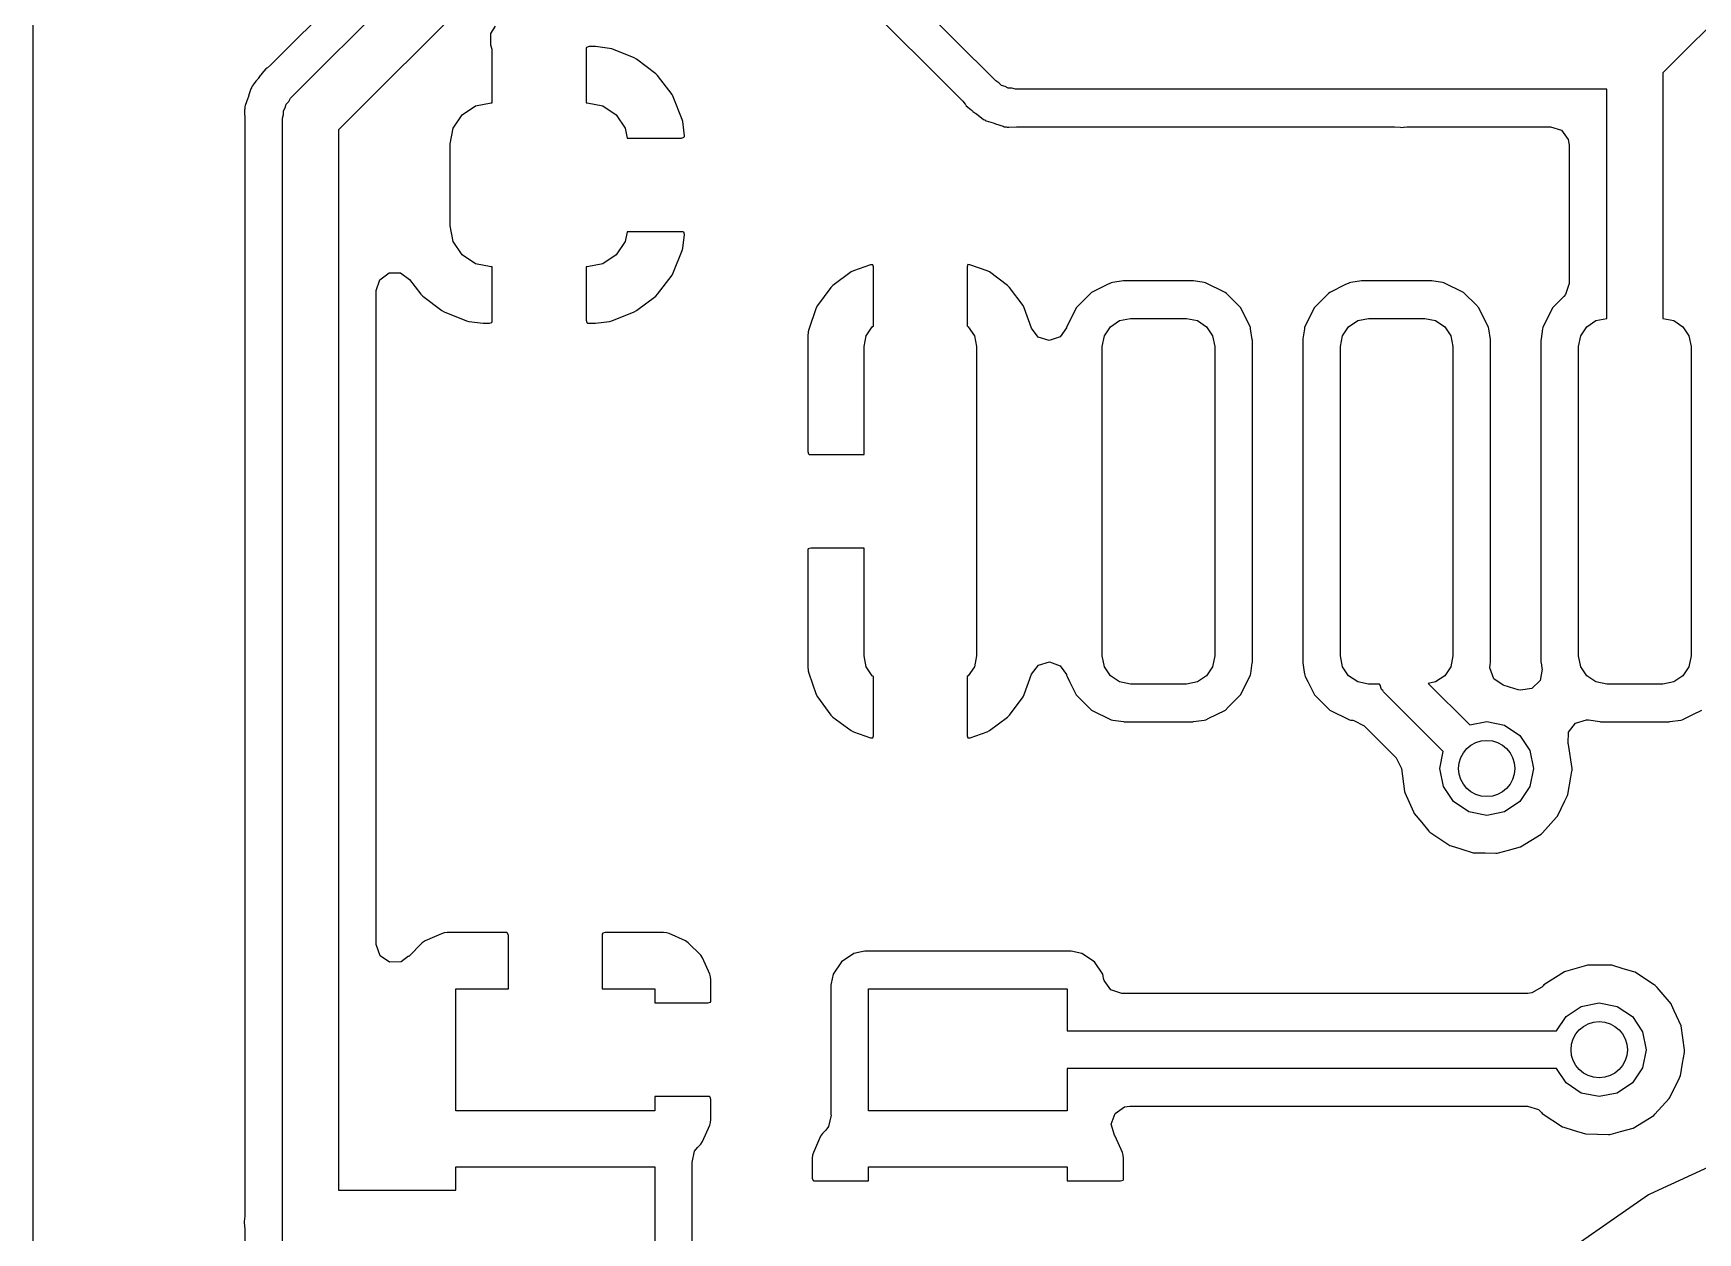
# Model space of a CAD drawing. Extents: x 0.04 to 2.01, y 0.04 to 5.04.
# Drawn here: x 0.0374 to 0.3868, y 1.808 to 2.0599 of the extents above; entities that cross this region are included whole.
import ezdxf

# ---------------------------------------------------------------- set-up
doc = ezdxf.new("R2010")
doc.units = 0
doc.header["$MEASUREMENT"] = 0
doc.layers.add('BLACK', color=7, linetype='CONTINUOUS')

msp = doc.modelspace()

# ---------------------------------------------------------------- linework, layer by layer
at = {"layer": 'BLACK', "linetype": 'CONTINUOUS'}
for p, q in [((0.037421, 0.04722), (0.037421, 3.85916)), ((0.239446, 2.04988), (0.205172, 2.08415)), ((0.412072, 2.08415), (0.379528, 2.05161)), ((0.115886, 2.08184), (0.087197, 2.05315)), ((0.091444, 2.04623), (0.125209, 2.08)), ((0.134749, 2.07283), (0.101526, 2.03961)), ((0.203044, 2.07512), (0.23253, 2.04563)), ((0.13348, 2.0598), (0.13443, 2.06135)), ((0.13348, 2.05739), (0.13348, 2.0598)), ((0.13378, 2.05647), (0.13348, 2.05739)), ((0.13378, 2.04528), (0.13378, 2.05647)), ((0.153582, 2.05692), (0.153465, 2.05676)), ((0.153465, 2.05676), (0.153465, 2.04528)), ((0.154082, 2.05709), (0.153582, 2.05692)), ((0.15518, 2.05709), (0.154082, 2.05709)), ((0.155414, 2.05707), (0.15518, 2.05709)), ((0.15838, 2.05671), (0.155414, 2.05707)), ((0.158861, 2.05659), (0.15838, 2.05671)), ((0.163584, 2.05472), (0.158861, 2.05659)), ((0.164042, 2.05446), (0.163584, 2.05472)), ((0.085052, 2.051), (0.084634, 2.05042)), ((0.085165, 2.05112), (0.085052, 2.051)), ((0.08527, 2.05124), (0.085165, 2.05112)), ((0.085424, 2.05141), (0.08527, 2.05124)), ((0.08527, 2.05124), (0.08527, 2.05124)), ((0.086205, 2.0524), (0.085424, 2.05141)), ((0.086475, 2.05258), (0.086205, 2.0524)), ((0.086555, 2.05263), (0.086475, 2.05258)), ((0.086475, 2.05258), (0.086475, 2.05258)), ((0.087197, 2.05315), (0.086555, 2.05263)), ((0.168076, 2.0514), (0.164042, 2.05446)), ((0.168449, 2.05103), (0.168076, 2.0514)), ((0.17151, 2.047), (0.168449, 2.05103)), ((0.379528, 2.05161), (0.379528, 2)), ((0.083057, 2.04821), (0.082751, 2.04719)), ((0.083234, 2.04846), (0.083057, 2.04821)), ((0.08326, 2.04851), (0.083234, 2.04846)), ((0.083361, 2.0488), (0.08326, 2.04851)), ((0.083567, 2.04906), (0.083361, 2.0488)), ((0.084159, 2.04981), (0.083567, 2.04906)), ((0.084524, 2.05027), (0.084159, 2.04981)), ((0.084634, 2.05042), (0.084524, 2.05027)), ((0.24012, 2.04949), (0.239446, 2.04988)), ((0.240669, 2.04894), (0.24012, 2.04949)), ((0.24142, 2.04874), (0.240669, 2.04894)), ((0.242094, 2.04835), (0.24142, 2.04874)), ((0.242871, 2.04835), (0.242094, 2.04835)), ((0.243622, 2.04815), (0.242871, 2.04835)), ((0.367717, 2.04815), (0.243622, 2.04815)), ((0.367717, 2), (0.367717, 2.04815)), ((0.081813, 2.04405), (0.08174, 2.04381)), ((0.081818, 2.04411), (0.081813, 2.04405)), ((0.081821, 2.04418), (0.081818, 2.04411)), ((0.081838, 2.04446), (0.081821, 2.04426)), ((0.081821, 2.04426), (0.081821, 2.04418)), ((0.081925, 2.04471), (0.081838, 2.04446)), ((0.082461, 2.04624), (0.081925, 2.04471)), ((0.082518, 2.04641), (0.082461, 2.04624)), ((0.082751, 2.04719), (0.082518, 2.04641)), ((0.089916, 2.04359), (0.090304, 2.04426)), ((0.090304, 2.04426), (0.090506, 2.04501)), ((0.090506, 2.04501), (0.091055, 2.04556)), ((0.091055, 2.04556), (0.091444, 2.04623)), ((0.127444, 2.04275), (0.130238, 2.04462)), ((0.130238, 2.04462), (0.133533, 2.04528)), ((0.133533, 2.04528), (0.13378, 2.04528)), ((0.153465, 2.04528), (0.153711, 2.04528)), ((0.153711, 2.04528), (0.157006, 2.04462)), ((0.157006, 2.04462), (0.1598, 2.04275)), ((0.171769, 2.04654), (0.17151, 2.047)), ((0.173639, 2.04181), (0.171769, 2.04654)), ((0.23253, 2.04563), (0.233048, 2.04499)), ((0.233048, 2.04499), (0.2331, 2.04491)), ((0.2331, 2.04491), (0.2331, 2.04491)), ((0.2331, 2.04491), (0.233275, 2.04464)), ((0.233275, 2.04464), (0.234265, 2.04386)), ((0.08174, 2.04381), (0.081753, 2.04349)), ((0.081753, 2.04349), (0.081818, 2.04184)), ((0.081818, 2.04184), (0.081821, 2.04169)), ((0.081821, 2.04169), (0.081821, 1.81183)), ((0.089715, 2.04206), (0.089916, 2.04281)), ((0.089715, 1.58206), (0.089715, 2.04206)), ((0.089916, 2.04281), (0.089916, 2.04359)), ((0.125577, 2.03996), (0.127444, 2.04275)), ((0.1598, 2.04275), (0.161667, 2.03996)), ((0.173761, 2.04133), (0.173639, 2.04181)), ((0.17412, 2.03837), (0.173761, 2.04133)), ((0.234265, 2.04386), (0.234438, 2.0437)), ((0.234438, 2.0437), (0.234439, 2.0437)), ((0.234439, 2.0437), (0.234562, 2.0436)), ((0.234562, 2.0436), (0.234675, 2.04349)), ((0.234675, 2.04349), (0.23526, 2.04307)), ((0.23526, 2.04307), (0.235406, 2.04296)), ((0.235406, 2.04296), (0.236882, 2.0418)), ((0.236882, 2.0418), (0.23717, 2.04169)), ((0.23717, 2.04169), (0.237219, 2.04167)), ((0.237219, 2.04167), (0.237467, 2.04149)), ((0.237467, 2.04149), (0.238916, 2.04106)), ((0.238916, 2.04106), (0.239268, 2.04095)), ((0.239268, 2.04095), (0.239442, 2.0409)), ((0.239442, 2.0409), (0.240986, 2.04035)), ((0.101526, 2.03961), (0.101526, 1.81696)), ((0.124921, 2.03666), (0.125577, 2.03996)), ((0.161667, 2.03996), (0.162078, 2.03789)), ((0.162078, 2.03789), (0.173516, 2.03789)), ((0.173516, 2.03789), (0.174016, 2.03806)), ((0.174016, 2.03806), (0.174129, 2.03821)), ((0.174129, 2.03821), (0.17412, 2.03837)), ((0.240986, 2.04035), (0.240986, 2.04035)), ((0.240986, 2.04035), (0.241217, 2.04027)), ((0.241217, 2.04027), (0.241419, 2.04026)), ((0.241419, 2.04026), (0.241503, 2.04026)), ((0.241503, 2.04026), (0.241572, 2.04025)), ((0.241572, 2.04025), (0.241624, 2.04025)), ((0.241624, 2.04025), (0.241869, 2.04018)), ((0.241869, 2.04018), (0.24219, 2.04019)), ((0.24219, 2.04019), (0.242191, 2.04019)), ((0.242191, 2.04019), (0.24384, 2.04025)), ((0.24384, 2.04025), (0.243993, 2.04026)), ((0.243993, 2.04026), (0.322846, 2.04026)), ((0.322846, 2.04026), (0.323182, 2.04024)), ((0.323182, 2.04024), (0.324399, 2.04014)), ((0.324399, 2.04014), (0.324399, 2.04014)), ((0.324399, 2.04014), (0.32472, 2.04011)), ((0.32472, 2.04011), (0.325032, 2.04019)), ((0.325032, 2.04019), (0.325354, 2.04021)), ((0.325354, 2.0402), (0.325791, 2.04026)), ((0.325354, 2.04021), (0.325354, 2.0402)), ((0.325791, 2.04026), (0.355925, 2.04026)), ((0.355925, 2.04026), (0.358216, 2.03951)), ((0.358216, 2.03951), (0.359632, 2.03756)), ((0.359632, 2.03756), (0.359823, 2.03636)), ((0.124921, 2.01944), (0.124921, 2.03666)), ((0.359823, 2.03636), (0.359823, 2.00733)), ((0.125577, 2.01614), (0.124921, 2.01944)), ((0.127444, 2.01335), (0.125577, 2.01614)), ((0.161667, 2.01614), (0.1598, 2.01335)), ((0.162078, 2.01821), (0.161667, 2.01614)), ((0.173809, 2.01821), (0.162078, 2.01821)), ((0.173761, 2.01477), (0.174111, 2.01766)), ((0.173972, 2.01809), (0.173809, 2.01821)), ((0.174111, 2.01766), (0.173972, 2.01809)), ((0.130238, 2.01148), (0.127444, 2.01335)), ((0.1598, 2.01335), (0.157006, 2.01148)), ((0.171769, 2.00957), (0.173639, 2.01429)), ((0.173639, 2.01429), (0.173761, 2.01477)), ((0.110164, 2.00814), (0.112112, 2.00955)), ((0.112112, 2.00955), (0.114521, 2.00955)), ((0.114521, 2.00955), (0.116422, 2.0082)), ((0.133533, 2.01083), (0.130238, 2.01148)), ((0.13378, 2.01083), (0.133533, 2.01083)), ((0.13378, 1.99934), (0.13378, 2.01083)), ((0.153711, 2.01083), (0.153465, 2.01083)), ((0.153465, 2.01083), (0.153465, 1.99963)), ((0.157006, 2.01148), (0.153711, 2.01083)), ((0.168449, 2.00507), (0.17151, 2.00911)), ((0.17151, 2.00911), (0.171769, 2.00957)), ((0.209098, 2.00976), (0.205282, 2.00694)), ((0.209608, 2.01003), (0.209098, 2.00976)), ((0.213175, 2.01128), (0.209608, 2.01003)), ((0.213646, 2.01128), (0.213175, 2.01128)), ((0.21378, 2.01087), (0.213646, 2.01128)), ((0.21378, 1.99843), (0.21378, 2.01087)), ((0.233615, 2.0113), (0.233465, 2.01085)), ((0.233465, 2.01085), (0.233465, 1.99843)), ((0.234047, 2.01129), (0.233615, 2.0113)), ((0.237636, 2.01003), (0.234047, 2.01129)), ((0.238146, 2.00976), (0.237636, 2.01003)), ((0.241962, 2.00694), (0.238146, 2.00976)), ((0.109419, 2.00584), (0.110164, 2.00814)), ((0.109419, 1.86857), (0.109419, 2.00584)), ((0.116422, 2.0082), (0.118796, 2.00507)), ((0.204874, 2.00653), (0.202055, 2.00271)), ((0.205282, 2.00694), (0.204874, 2.00653)), ((0.24237, 2.00653), (0.241962, 2.00694)), ((0.245189, 2.00271), (0.24237, 2.00653)), ((0.262913, 2.00711), (0.259573, 2.00547)), ((0.263424, 2.00736), (0.262913, 2.00711)), ((0.263696, 2.00749), (0.263424, 2.00736)), ((0.263424, 2.00736), (0.263424, 2.00736)), ((0.263996, 2.00754), (0.263696, 2.00749)), ((0.266267, 2.00787), (0.263996, 2.00754)), ((0.263996, 2.00754), (0.263996, 2.00754)), ((0.266268, 2.00787), (0.266267, 2.00787)), ((0.266409, 2.00789), (0.266268, 2.00787)), ((0.280835, 2.00789), (0.266409, 2.00789)), ((0.280975, 2.00787), (0.280835, 2.00789)), ((0.283225, 2.00755), (0.280975, 2.00787)), ((0.280975, 2.00787), (0.280975, 2.00787)), ((0.283524, 2.0075), (0.283225, 2.00755)), ((0.283225, 2.00755), (0.283225, 2.00755)), ((0.287652, 2.00548), (0.283524, 2.0075)), ((0.312913, 2.00711), (0.309573, 2.00547)), ((0.313424, 2.00736), (0.312913, 2.00711)), ((0.313696, 2.00749), (0.313424, 2.00736)), ((0.313424, 2.00736), (0.313424, 2.00736)), ((0.313996, 2.00754), (0.313696, 2.00749)), ((0.316267, 2.00787), (0.313996, 2.00754)), ((0.313996, 2.00754), (0.313996, 2.00754)), ((0.316268, 2.00787), (0.316267, 2.00787)), ((0.316409, 2.00789), (0.316268, 2.00787)), ((0.330835, 2.00789), (0.316409, 2.00789)), ((0.330975, 2.00787), (0.330835, 2.00789)), ((0.333225, 2.00755), (0.330975, 2.00787)), ((0.330975, 2.00787), (0.330975, 2.00787)), ((0.333524, 2.0075), (0.333225, 2.00755)), ((0.333225, 2.00755), (0.333225, 2.00755)), ((0.337652, 2.00548), (0.333524, 2.0075)), ((0.359823, 2.00733), (0.359078, 2.00504)), ((0.118796, 2.00507), (0.119168, 2.0047)), ((0.119168, 2.0047), (0.123202, 2.00164)), ((0.164042, 2.00164), (0.168076, 2.0047)), ((0.168076, 2.0047), (0.168449, 2.00507)), ((0.201786, 2.0022), (0.200196, 1.99768)), ((0.202055, 2.00271), (0.201786, 2.0022)), ((0.245458, 2.0022), (0.245189, 2.00271)), ((0.246955, 1.99794), (0.245458, 2.0022)), ((0.256327, 2.00222), (0.25431, 1.99809)), ((0.258996, 2.00489), (0.256327, 2.00222)), ((0.259345, 2.00524), (0.258996, 2.00489)), ((0.259573, 2.00547), (0.259345, 2.00524)), ((0.287894, 2.00524), (0.287652, 2.00548)), ((0.290214, 2.00293), (0.287894, 2.00524)), ((0.290903, 2.00224), (0.290214, 2.00293)), ((0.292927, 1.99811), (0.290903, 2.00224)), ((0.306327, 2.00222), (0.30431, 1.99809)), ((0.308996, 2.00489), (0.306327, 2.00222)), ((0.309345, 2.00524), (0.308996, 2.00489)), ((0.309573, 2.00547), (0.309345, 2.00524)), ((0.337894, 2.00524), (0.337652, 2.00548)), ((0.340214, 2.00293), (0.337894, 2.00524)), ((0.340903, 2.00224), (0.340214, 2.00293)), ((0.342927, 1.99811), (0.340903, 2.00224)), ((0.356327, 2.00222), (0.35431, 1.99809)), ((0.357544, 2.00344), (0.356327, 2.00222)), ((0.358684, 2.00458), (0.357544, 2.00344)), ((0.359078, 2.00504), (0.358684, 2.00458)), ((0.123202, 2.00164), (0.12366, 2.00138)), ((0.12366, 2.00138), (0.128383, 1.99951)), ((0.128383, 1.99951), (0.128865, 1.99939)), ((0.128865, 1.99939), (0.13183, 1.99903)), ((0.13183, 1.99903), (0.132064, 1.99902)), ((0.132064, 1.99902), (0.133162, 1.99902)), ((0.133162, 1.99902), (0.133662, 1.99918)), ((0.133662, 1.99918), (0.13378, 1.99934)), ((0.153465, 1.99963), (0.153627, 1.99913)), ((0.153627, 1.99913), (0.153789, 1.99902)), ((0.153789, 1.99902), (0.15518, 1.99902)), ((0.15518, 1.99902), (0.155414, 1.99903)), ((0.155414, 1.99903), (0.15838, 1.99939)), ((0.15838, 1.99939), (0.158861, 1.99951)), ((0.158861, 1.99951), (0.163584, 2.00138)), ((0.163584, 2.00138), (0.164042, 2.00164)), ((0.263541, 1.99827), (0.265457, 1.99955)), ((0.265457, 1.99955), (0.267717, 2)), ((0.267717, 2), (0.279528, 2)), ((0.279528, 2), (0.281788, 1.99955)), ((0.281788, 1.99955), (0.283703, 1.99827)), ((0.313541, 1.99827), (0.315457, 1.99955)), ((0.315457, 1.99955), (0.317717, 2)), ((0.317717, 2), (0.329528, 2)), ((0.329528, 2), (0.331788, 1.99955)), ((0.331788, 1.99955), (0.333703, 1.99827)), ((0.363541, 1.99827), (0.365457, 1.99955)), ((0.365457, 1.99955), (0.367717, 2)), ((0.379528, 2), (0.381788, 1.99955)), ((0.381788, 1.99955), (0.383703, 1.99827)), ((0.200009, 1.9963), (0.2, 1.99612)), ((0.2, 1.99612), (0.2, 1.97207)), ((0.200095, 1.99722), (0.200009, 1.9963)), ((0.200196, 1.99768), (0.200095, 1.99722)), ((0.211811, 1.99409), (0.212261, 1.99635)), ((0.212261, 1.99635), (0.213541, 1.99827)), ((0.213541, 1.99827), (0.21378, 1.99843)), ((0.233465, 1.99843), (0.233703, 1.99827)), ((0.233703, 1.99827), (0.234984, 1.99635)), ((0.234984, 1.99635), (0.235433, 1.99409)), ((0.248387, 1.99605), (0.246955, 1.99794)), ((0.250688, 1.99534), (0.248387, 1.99605)), ((0.252968, 1.99611), (0.250688, 1.99534)), ((0.254296, 1.998), (0.252968, 1.99611)), ((0.25431, 1.99809), (0.254296, 1.998)), ((0.261811, 1.99409), (0.262261, 1.99635)), ((0.262261, 1.99635), (0.263541, 1.99827)), ((0.283703, 1.99827), (0.284984, 1.99635)), ((0.284984, 1.99635), (0.285433, 1.99409)), ((0.292972, 1.99781), (0.292927, 1.99811)), ((0.293305, 1.99555), (0.292972, 1.99781)), ((0.292972, 1.99781), (0.292972, 1.99781)), ((0.293327, 1.9954), (0.293305, 1.99555)), ((0.293327, 1.92783), (0.293327, 1.9954)), ((0.30396, 1.99569), (0.303917, 1.9954)), ((0.303917, 1.9954), (0.303917, 1.92783)), ((0.304266, 1.99779), (0.30396, 1.99569)), ((0.30431, 1.99809), (0.304266, 1.99779)), ((0.304266, 1.99779), (0.304266, 1.99779)), ((0.311811, 1.99409), (0.312261, 1.99635)), ((0.312261, 1.99635), (0.313541, 1.99827)), ((0.333703, 1.99827), (0.334984, 1.99635)), ((0.334984, 1.99635), (0.335433, 1.99409)), ((0.342972, 1.99781), (0.342927, 1.99811)), ((0.343305, 1.99555), (0.342972, 1.99781)), ((0.342972, 1.99781), (0.342972, 1.99781)), ((0.343327, 1.9954), (0.343305, 1.99555)), ((0.343327, 1.92783), (0.343327, 1.9954)), ((0.35396, 1.99569), (0.353917, 1.9954)), ((0.353917, 1.9954), (0.353917, 1.92783)), ((0.354266, 1.99779), (0.35396, 1.99569)), ((0.35431, 1.99809), (0.354266, 1.99779)), ((0.354266, 1.99779), (0.354266, 1.99779)), ((0.361811, 1.99409), (0.362261, 1.99635)), ((0.362261, 1.99635), (0.363541, 1.99827)), ((0.383703, 1.99827), (0.384984, 1.99635)), ((0.384984, 1.99635), (0.385433, 1.99409)), ((0.211811, 1.97146), (0.211811, 1.99409)), ((0.235433, 1.99409), (0.235433, 1.92913)), ((0.261811, 1.92913), (0.261811, 1.99409)), ((0.285433, 1.99409), (0.285433, 1.92913)), ((0.311811, 1.92913), (0.311811, 1.99409)), ((0.335433, 1.99409), (0.335433, 1.92913)), ((0.361811, 1.92913), (0.361811, 1.99409)), ((0.385433, 1.99409), (0.385433, 1.92913)), ((0.2, 1.97207), (0.200162, 1.97157)), ((0.200162, 1.97157), (0.200325, 1.97146)), ((0.200325, 1.97146), (0.211811, 1.97146)), ((0.200118, 1.95161), (0.2, 1.95145)), ((0.2, 1.95145), (0.2, 1.92711)), ((0.200617, 1.95177), (0.200118, 1.95161)), ((0.211811, 1.95177), (0.200617, 1.95177)), ((0.211811, 1.92913), (0.211811, 1.95177)), ((0.212261, 1.92687), (0.211811, 1.92913)), ((0.235433, 1.92913), (0.234984, 1.92687)), ((0.262261, 1.92687), (0.261811, 1.92913)), ((0.285433, 1.92913), (0.284984, 1.92687)), ((0.312261, 1.92687), (0.311811, 1.92913)), ((0.335433, 1.92913), (0.334984, 1.92687)), ((0.362261, 1.92687), (0.361811, 1.92913)), ((0.385433, 1.92913), (0.384984, 1.92687)), ((0.2, 1.92711), (0.200009, 1.92693)), ((0.200009, 1.92693), (0.200095, 1.92601)), ((0.200095, 1.92601), (0.200196, 1.92555)), ((0.200196, 1.92555), (0.201786, 1.92102)), ((0.213541, 1.92496), (0.212261, 1.92687)), ((0.234984, 1.92687), (0.233703, 1.92496)), ((0.245458, 1.92102), (0.246954, 1.92529)), ((0.246954, 1.92529), (0.248416, 1.9272)), ((0.248416, 1.9272), (0.250724, 1.92789)), ((0.250724, 1.92789), (0.252997, 1.92709)), ((0.252997, 1.92709), (0.2543, 1.92523)), ((0.2543, 1.92523), (0.254317, 1.92511)), ((0.263541, 1.92496), (0.262261, 1.92687)), ((0.284984, 1.92687), (0.283703, 1.92496)), ((0.292934, 1.92514), (0.292978, 1.92544)), ((0.292978, 1.92544), (0.293306, 1.92769)), ((0.292978, 1.92544), (0.292978, 1.92544)), ((0.293306, 1.92769), (0.293327, 1.92783)), ((0.293306, 1.92769), (0.293306, 1.92769)), ((0.303917, 1.92783), (0.303938, 1.92768)), ((0.303938, 1.92768), (0.303938, 1.92768)), ((0.303938, 1.92768), (0.30423, 1.9257)), ((0.30423, 1.9257), (0.304317, 1.92511)), ((0.313541, 1.92496), (0.312261, 1.92687)), ((0.334984, 1.92687), (0.333703, 1.92496)), ((0.343208, 1.92663), (0.343248, 1.92729)), ((0.344006, 1.92436), (0.343208, 1.92663)), ((0.343248, 1.92729), (0.343327, 1.92783)), ((0.354136, 1.92634), (0.353733, 1.92397)), ((0.353917, 1.92783), (0.353938, 1.92768)), ((0.353938, 1.92768), (0.353938, 1.92768)), ((0.353938, 1.92768), (0.354091, 1.92665)), ((0.354091, 1.92665), (0.354113, 1.9265)), ((0.354113, 1.9265), (0.354136, 1.92634)), ((0.363541, 1.92496), (0.362261, 1.92687)), ((0.384984, 1.92687), (0.383703, 1.92496)), ((0.21378, 1.9248), (0.213541, 1.92496)), ((0.21378, 1.91238), (0.21378, 1.9248)), ((0.233703, 1.92496), (0.233465, 1.9248)), ((0.233465, 1.9248), (0.233465, 1.91236)), ((0.254317, 1.92511), (0.25445, 1.92484)), ((0.25445, 1.92484), (0.25445, 1.92484)), ((0.25445, 1.92484), (0.254964, 1.9238)), ((0.254964, 1.9238), (0.256341, 1.92099)), ((0.265457, 1.92368), (0.263541, 1.92496)), ((0.267717, 1.92323), (0.265457, 1.92368)), ((0.279528, 1.92323), (0.267717, 1.92323)), ((0.281788, 1.92368), (0.279528, 1.92323)), ((0.283703, 1.92496), (0.281788, 1.92368)), ((0.290917, 1.92101), (0.292934, 1.92514)), ((0.304317, 1.92511), (0.30445, 1.92484)), ((0.30445, 1.92484), (0.30445, 1.92484)), ((0.30445, 1.92484), (0.304964, 1.9238)), ((0.304964, 1.9238), (0.306341, 1.92099)), ((0.315457, 1.92368), (0.313541, 1.92496)), ((0.317717, 1.92323), (0.315457, 1.92368)), ((0.320021, 1.92323), (0.317717, 1.92323)), ((0.320152, 1.92297), (0.320021, 1.92323)), ((0.320437, 1.9221), (0.320152, 1.92297)), ((0.320694, 1.92191), (0.320437, 1.9221)), ((0.320838, 1.92163), (0.320694, 1.92191)), ((0.331788, 1.92368), (0.330231, 1.92337)), ((0.330231, 1.92337), (0.338954, 1.91465)), ((0.333703, 1.92496), (0.331788, 1.92368)), ((0.345988, 1.92299), (0.344006, 1.92436)), ((0.347345, 1.92258), (0.345988, 1.92299)), ((0.349163, 1.92204), (0.347345, 1.92258)), ((0.349628, 1.92193), (0.349163, 1.92204)), ((0.352011, 1.92228), (0.349628, 1.92193)), ((0.353733, 1.92397), (0.352011, 1.92228)), ((0.365457, 1.92368), (0.363541, 1.92496)), ((0.367717, 1.92323), (0.365457, 1.92368)), ((0.379528, 1.92323), (0.367717, 1.92323)), ((0.381788, 1.92368), (0.379528, 1.92323)), ((0.383703, 1.92496), (0.381788, 1.92368)), ((0.201786, 1.92102), (0.202055, 1.92052)), ((0.202055, 1.92052), (0.204874, 1.9167)), ((0.24237, 1.9167), (0.245189, 1.92052)), ((0.245189, 1.92052), (0.245458, 1.92102)), ((0.256341, 1.92099), (0.259593, 1.91774)), ((0.287671, 1.91776), (0.28827, 1.91836)), ((0.28827, 1.91836), (0.290448, 1.92054)), ((0.290448, 1.92054), (0.290917, 1.92101)), ((0.306341, 1.92099), (0.309593, 1.91774)), ((0.333386, 1.90908), (0.320838, 1.92163)), ((0.204874, 1.9167), (0.205282, 1.91629)), ((0.205282, 1.91629), (0.209098, 1.91347)), ((0.238146, 1.91347), (0.241962, 1.91629)), ((0.241962, 1.91629), (0.24237, 1.9167)), ((0.259593, 1.91774), (0.26372, 1.91573)), ((0.26372, 1.91573), (0.264019, 1.91568)), ((0.264019, 1.91568), (0.264019, 1.91568)), ((0.264019, 1.91568), (0.266269, 1.91535)), ((0.266269, 1.91535), (0.266269, 1.91535)), ((0.266269, 1.91535), (0.266409, 1.91533)), ((0.266409, 1.91533), (0.280835, 1.91533)), ((0.280835, 1.91533), (0.280976, 1.91536)), ((0.280976, 1.91536), (0.280977, 1.91536)), ((0.280977, 1.91536), (0.283248, 1.91569)), ((0.283248, 1.91569), (0.283548, 1.91573)), ((0.283248, 1.91569), (0.283248, 1.91569)), ((0.283548, 1.91573), (0.284225, 1.91607)), ((0.284225, 1.91607), (0.285814, 1.91685)), ((0.285814, 1.91685), (0.287671, 1.91776)), ((0.309593, 1.91774), (0.31372, 1.91573)), ((0.31372, 1.91573), (0.314019, 1.91568)), ((0.314019, 1.91568), (0.314019, 1.91568)), ((0.314019, 1.91568), (0.314412, 1.91563)), ((0.314412, 1.91563), (0.314611, 1.9156)), ((0.314611, 1.9156), (0.316804, 1.9145)), ((0.338954, 1.91465), (0.34252, 1.91535)), ((0.34252, 1.91535), (0.346286, 1.91461)), ((0.359688, 1.91315), (0.361161, 1.91506)), ((0.361161, 1.91506), (0.363474, 1.91574)), ((0.363474, 1.91574), (0.36392, 1.9157)), ((0.36392, 1.9157), (0.366269, 1.91535)), ((0.366269, 1.91535), (0.366269, 1.91535)), ((0.366269, 1.91535), (0.366409, 1.91533)), ((0.366409, 1.91533), (0.380835, 1.91533)), ((0.380835, 1.91533), (0.380976, 1.91536)), ((0.380976, 1.91536), (0.380977, 1.91536)), ((0.380977, 1.91536), (0.383248, 1.91569)), ((0.383248, 1.91569), (0.383548, 1.91573)), ((0.383248, 1.91569), (0.383248, 1.91569)), ((0.383548, 1.91573), (0.384225, 1.91607)), ((0.384225, 1.91607), (0.385814, 1.91685)), ((0.385814, 1.91685), (0.387671, 1.91776)), ((0.209098, 1.91347), (0.209608, 1.9132)), ((0.209608, 1.9132), (0.213197, 1.91194)), ((0.213197, 1.91194), (0.213629, 1.91193)), ((0.213629, 1.91193), (0.213772, 1.91236)), ((0.213772, 1.91236), (0.21378, 1.91238)), ((0.233465, 1.91236), (0.233598, 1.91194)), ((0.233598, 1.91194), (0.234069, 1.91195)), ((0.234069, 1.91195), (0.237636, 1.9132)), ((0.237636, 1.9132), (0.238146, 1.91347)), ((0.316804, 1.9145), (0.32352, 1.90778)), ((0.346286, 1.91461), (0.349479, 1.91247)), ((0.349479, 1.91247), (0.351613, 1.90928)), ((0.359617, 1.91076), (0.359688, 1.91315)), ((0.32352, 1.90778), (0.324629, 1.90553)), ((0.332677, 1.90551), (0.333386, 1.90908)), ((0.351613, 1.90928), (0.352362, 1.90551)), ((0.359718, 1.91054), (0.359617, 1.91076)), ((0.360438, 1.90551), (0.359718, 1.91054)), ((0.324629, 1.90553), (0.325261, 1.90069)), ((0.333426, 1.90175), (0.332677, 1.90551)), ((0.352362, 1.90551), (0.351613, 1.90175)), ((0.360201, 1.90369), (0.360408, 1.90493)), ((0.360408, 1.90493), (0.360433, 1.90507)), ((0.360408, 1.90493), (0.360408, 1.90493)), ((0.360433, 1.90507), (0.360438, 1.90551)), ((0.33556, 1.89855), (0.333426, 1.90175)), ((0.351613, 1.90175), (0.349479, 1.89855)), ((0.35959, 1.90006), (0.360201, 1.90369)), ((0.325261, 1.90069), (0.325373, 1.90044)), ((0.325373, 1.90044), (0.325373, 1.90044)), ((0.325373, 1.90044), (0.327156, 1.89639)), ((0.338753, 1.89642), (0.33556, 1.89855)), ((0.349479, 1.89855), (0.346286, 1.89642)), ((0.357375, 1.89549), (0.358943, 1.89873)), ((0.358943, 1.89873), (0.359469, 1.89981)), ((0.359469, 1.89981), (0.35959, 1.90006)), ((0.359469, 1.89981), (0.359469, 1.89981)), ((0.327156, 1.89639), (0.327307, 1.89604)), ((0.327307, 1.89604), (0.328901, 1.89415)), ((0.328901, 1.89415), (0.330398, 1.89237)), ((0.34252, 1.89567), (0.338753, 1.89642)), ((0.346286, 1.89642), (0.34252, 1.89567)), ((0.354245, 1.89203), (0.357189, 1.89529)), ((0.357189, 1.89529), (0.357375, 1.89549)), ((0.357189, 1.89529), (0.357189, 1.89529)), ((0.330398, 1.89237), (0.330398, 1.89237)), ((0.330398, 1.89237), (0.330576, 1.89215)), ((0.330576, 1.89215), (0.334806, 1.88934)), ((0.349636, 1.88907), (0.353966, 1.89173)), ((0.353966, 1.89173), (0.354245, 1.89203)), ((0.334806, 1.88934), (0.33507, 1.88926)), ((0.33507, 1.88926), (0.33507, 1.88926)), ((0.33507, 1.88926), (0.337065, 1.88863)), ((0.337065, 1.88863), (0.339655, 1.88782)), ((0.339655, 1.88782), (0.342195, 1.88778)), ((0.342195, 1.88778), (0.344457, 1.88774)), ((0.344457, 1.88774), (0.344457, 1.88774)), ((0.344457, 1.88774), (0.344734, 1.88773)), ((0.344734, 1.88773), (0.345002, 1.8878)), ((0.345002, 1.8878), (0.347088, 1.88837)), ((0.345002, 1.8878), (0.345002, 1.8878)), ((0.347088, 1.88837), (0.349636, 1.88907)), ((0.119665, 1.8693), (0.119082, 1.8689)), ((0.12309, 1.87082), (0.119665, 1.8693)), ((0.123648, 1.87098), (0.12309, 1.87082)), ((0.124272, 1.87105), (0.123648, 1.87098)), ((0.124502, 1.87106), (0.124272, 1.87105)), ((0.136841, 1.87106), (0.124502, 1.87106)), ((0.137003, 1.87095), (0.136841, 1.87106)), ((0.137165, 1.87045), (0.137003, 1.87095)), ((0.137165, 1.85925), (0.137165, 1.87045)), ((0.156968, 1.8709), (0.15685, 1.87074)), ((0.15685, 1.87074), (0.15685, 1.85925)), ((0.157468, 1.87106), (0.156968, 1.8709)), ((0.169516, 1.87106), (0.157468, 1.87106)), ((0.169741, 1.87105), (0.169516, 1.87106)), ((0.170347, 1.87098), (0.169741, 1.87105)), ((0.170906, 1.87083), (0.170347, 1.87098)), ((0.174333, 1.86931), (0.170906, 1.87083)), ((0.174917, 1.86891), (0.174333, 1.86931)), ((0.110229, 1.86619), (0.109419, 1.86857)), ((0.112217, 1.86483), (0.110229, 1.86619)), ((0.116174, 1.86609), (0.114624, 1.8649)), ((0.116227, 1.86604), (0.116174, 1.86609)), ((0.119082, 1.8689), (0.116227, 1.86604)), ((0.177522, 1.86631), (0.174917, 1.86891)), ((0.177922, 1.86573), (0.177522, 1.86631)), ((0.209676, 1.86669), (0.207065, 1.86494)), ((0.210052, 1.86676), (0.209676, 1.86669)), ((0.210053, 1.86676), (0.210052, 1.86676)), ((0.210945, 1.86694), (0.210053, 1.86676)), ((0.211978, 1.86715), (0.210945, 1.86694)), ((0.255266, 1.86715), (0.211978, 1.86715)), ((0.256299, 1.86694), (0.255266, 1.86715)), ((0.257192, 1.86676), (0.256299, 1.86694)), ((0.257568, 1.86669), (0.257192, 1.86676)), ((0.257192, 1.86676), (0.257192, 1.86676)), ((0.260179, 1.86494), (0.257568, 1.86669)), ((0.114624, 1.8649), (0.112217, 1.86483)), ((0.179444, 1.8623), (0.177922, 1.86573)), ((0.179597, 1.86175), (0.179444, 1.8623)), ((0.20532, 1.86233), (0.205245, 1.86196)), ((0.207065, 1.86494), (0.20532, 1.86233)), ((0.261924, 1.86233), (0.260179, 1.86494)), ((0.261999, 1.86196), (0.261924, 1.86233)), ((0.358825, 1.86281), (0.354528, 1.8601)), ((0.359092, 1.86289), (0.358825, 1.86281)), ((0.363443, 1.86413), (0.359092, 1.86289)), ((0.359092, 1.86289), (0.359092, 1.86289)), ((0.36371, 1.86421), (0.363443, 1.86413)), ((0.363443, 1.86413), (0.363443, 1.86413)), ((0.363987, 1.86421), (0.36371, 1.86421)), ((0.365773, 1.8642), (0.363987, 1.86421)), ((0.36879, 1.86418), (0.365773, 1.8642)), ((0.371153, 1.86347), (0.36879, 1.86418)), ((0.373392, 1.8628), (0.371153, 1.86347)), ((0.373658, 1.86272), (0.373392, 1.8628)), ((0.373392, 1.8628), (0.373392, 1.8628)), ((0.374629, 1.86209), (0.373658, 1.86272)), ((0.126142, 1.83366), (0.126142, 1.85925)), ((0.126142, 1.85925), (0.137165, 1.85925)), ((0.15685, 1.85925), (0.167874, 1.85925)), ((0.167874, 1.85925), (0.167874, 1.8563)), ((0.179671, 1.86112), (0.179597, 1.86175)), ((0.179685, 1.86089), (0.179671, 1.86112)), ((0.179685, 1.85662), (0.179685, 1.86089)), ((0.205196, 1.86171), (0.204862, 1.86003)), ((0.204862, 1.86003), (0.204862, 1.83288)), ((0.205245, 1.86196), (0.205196, 1.86171)), ((0.205245, 1.86196), (0.205245, 1.86196)), ((0.212756, 1.83366), (0.212756, 1.85925)), ((0.212756, 1.85925), (0.254488, 1.85925)), ((0.254488, 1.85925), (0.254488, 1.85039)), ((0.262104, 1.86142), (0.261999, 1.86196)), ((0.261999, 1.86196), (0.261999, 1.86196)), ((0.26222, 1.86098), (0.262104, 1.86142)), ((0.263636, 1.85903), (0.26222, 1.86098)), ((0.265927, 1.85829), (0.263636, 1.85903)), ((0.354089, 1.8596), (0.352014, 1.85838)), ((0.354344, 1.85989), (0.354089, 1.8596)), ((0.354345, 1.85989), (0.354344, 1.85989)), ((0.354528, 1.8601), (0.354345, 1.85989)), ((0.377688, 1.86011), (0.374629, 1.86209)), ((0.377921, 1.85996), (0.377688, 1.86011)), ((0.377688, 1.86011), (0.377688, 1.86011)), ((0.378102, 1.85975), (0.377921, 1.85996)), ((0.378295, 1.85953), (0.378102, 1.85975)), ((0.378102, 1.85975), (0.378102, 1.85975)), ((0.381237, 1.85611), (0.378295, 1.85953)), ((0.167874, 1.8563), (0.179068, 1.8563)), ((0.179068, 1.8563), (0.179567, 1.85646)), ((0.179567, 1.85646), (0.179685, 1.85662)), ((0.351168, 1.85829), (0.265927, 1.85829)), ((0.352014, 1.85838), (0.351168, 1.85829)), ((0.359182, 1.85342), (0.362375, 1.85555)), ((0.362375, 1.85555), (0.366142, 1.8563)), ((0.366142, 1.8563), (0.369908, 1.85555)), ((0.369908, 1.85555), (0.373101, 1.85342)), ((0.381352, 1.85586), (0.381237, 1.85611)), ((0.381903, 1.85465), (0.381352, 1.85586)), ((0.381352, 1.85586), (0.381352, 1.85586)), ((0.357162, 1.85039), (0.359182, 1.85342)), ((0.373101, 1.85342), (0.375235, 1.85022)), ((0.38334, 1.85149), (0.381903, 1.85465)), ((0.254488, 1.85039), (0.357162, 1.85039)), ((0.375235, 1.85022), (0.375984, 1.84646)), ((0.38406, 1.84646), (0.38334, 1.85149)), ((0.375984, 1.84646), (0.375235, 1.84269)), ((0.383652, 1.84362), (0.38403, 1.84587)), ((0.38403, 1.84587), (0.384055, 1.84602)), ((0.38403, 1.84587), (0.38403, 1.84587)), ((0.384055, 1.84602), (0.38406, 1.84646)), ((0.357162, 1.84252), (0.254488, 1.84252)), ((0.254488, 1.84252), (0.254488, 1.83366)), ((0.359182, 1.8395), (0.357162, 1.84252)), ((0.375235, 1.84269), (0.373101, 1.8395)), ((0.383212, 1.84101), (0.383652, 1.84362)), ((0.362375, 1.83736), (0.359182, 1.8395)), ((0.373101, 1.8395), (0.369908, 1.83736)), ((0.380997, 1.83644), (0.383009, 1.84059)), ((0.383009, 1.84059), (0.383091, 1.84076)), ((0.383091, 1.84076), (0.383212, 1.84101)), ((0.383091, 1.84076), (0.383091, 1.84076)), ((0.179361, 1.83661), (0.167874, 1.83661)), ((0.167874, 1.83661), (0.167874, 1.83366)), ((0.179523, 1.8365), (0.179361, 1.83661)), ((0.179685, 1.836), (0.179523, 1.8365)), ((0.179685, 1.83202), (0.179685, 1.836)), ((0.264524, 1.8331), (0.266509, 1.83447)), ((0.266509, 1.83447), (0.267616, 1.83463)), ((0.267616, 1.83463), (0.351099, 1.83463)), ((0.351099, 1.83463), (0.35339, 1.83388)), ((0.366142, 1.83661), (0.362375, 1.83736)), ((0.369908, 1.83736), (0.366142, 1.83661)), ((0.377848, 1.83296), (0.380811, 1.83623)), ((0.380811, 1.83623), (0.380997, 1.83644)), ((0.380811, 1.83623), (0.380811, 1.83623)), ((0.167874, 1.83366), (0.126142, 1.83366)), ((0.179449, 1.83063), (0.179601, 1.83119)), ((0.179601, 1.83119), (0.179672, 1.83179)), ((0.179672, 1.83179), (0.179685, 1.83202)), ((0.204897, 1.83271), (0.204382, 1.83036)), ((0.204862, 1.83288), (0.204897, 1.83271)), ((0.254488, 1.83366), (0.212756, 1.83366)), ((0.26372, 1.83083), (0.264524, 1.8331)), ((0.35339, 1.83388), (0.353809, 1.83349)), ((0.353809, 1.83349), (0.353813, 1.8335)), ((0.353813, 1.8335), (0.35402, 1.83331)), ((0.35402, 1.83331), (0.354198, 1.8331)), ((0.354198, 1.8331), (0.358428, 1.83028)), ((0.373258, 1.83001), (0.377588, 1.83267)), ((0.415501, 1.834), (0.376776, 1.81613)), ((0.377588, 1.83267), (0.377848, 1.83296)), ((0.177934, 1.8272), (0.179449, 1.83063)), ((0.202696, 1.82831), (0.201181, 1.82488)), ((0.203096, 1.82889), (0.202696, 1.82831)), ((0.203778, 1.82958), (0.203096, 1.82889)), ((0.204382, 1.83036), (0.203778, 1.82958)), ((0.264404, 1.82852), (0.26372, 1.83083)), ((0.264537, 1.82833), (0.264404, 1.82852)), ((0.266058, 1.8249), (0.264537, 1.82833)), ((0.358428, 1.83028), (0.358692, 1.8302)), ((0.358692, 1.8302), (0.358693, 1.8302)), ((0.358693, 1.8302), (0.360691, 1.82958)), ((0.360691, 1.82958), (0.363277, 1.82877)), ((0.363277, 1.82877), (0.365817, 1.82872)), ((0.365817, 1.82872), (0.368079, 1.82868)), ((0.368079, 1.82868), (0.368079, 1.82868)), ((0.368079, 1.82868), (0.368356, 1.82868)), ((0.368356, 1.82868), (0.368624, 1.82875)), ((0.368624, 1.82875), (0.370596, 1.82929)), ((0.368624, 1.82875), (0.368624, 1.82875)), ((0.370596, 1.82929), (0.373258, 1.83001)), ((0.175733, 1.8228), (0.176248, 1.82515)), ((0.176248, 1.82515), (0.176852, 1.82594)), ((0.176852, 1.82594), (0.177534, 1.82662)), ((0.177534, 1.82662), (0.177934, 1.8272)), ((0.201029, 1.82432), (0.200958, 1.82372)), ((0.201181, 1.82488), (0.201029, 1.82432)), ((0.266211, 1.82434), (0.266058, 1.8249)), ((0.266286, 1.82372), (0.266211, 1.82434)), ((0.126142, 1.81696), (0.126142, 1.82185)), ((0.126142, 1.82185), (0.167874, 1.82185)), ((0.167874, 1.82185), (0.167874, 1.79626)), ((0.175768, 1.82263), (0.175733, 1.8228)), ((0.175768, 1.79548), (0.175768, 1.82263)), ((0.200958, 1.82372), (0.200945, 1.82349)), ((0.200945, 1.82349), (0.200945, 1.81951)), ((0.212756, 1.8189), (0.212756, 1.82185)), ((0.212756, 1.82185), (0.254488, 1.82185)), ((0.254488, 1.82185), (0.254488, 1.8189)), ((0.266299, 1.82349), (0.266286, 1.82372)), ((0.266299, 1.81922), (0.266299, 1.82349)), ((0.101526, 1.81696), (0.126142, 1.81696)), ((0.200945, 1.81951), (0.201107, 1.81902)), ((0.201107, 1.81902), (0.201269, 1.8189)), ((0.201269, 1.8189), (0.212756, 1.8189)), ((0.254488, 1.8189), (0.265682, 1.8189)), ((0.265682, 1.8189), (0.266181, 1.81906)), ((0.266181, 1.81906), (0.266299, 1.81922)), ((0.376482, 1.81596), (0.340723, 1.79113)), ((0.376483, 1.81596), (0.376482, 1.81596)), ((0.376622, 1.81606), (0.376483, 1.81596)), ((0.376776, 1.81613), (0.376622, 1.81606)), ((0.376776, 1.81613), (0.376776, 1.81613)), ((0.081714, 1.81042), (0.081673, 1.80996)), ((0.081673, 1.80996), (0.081751, 1.80964)), ((0.081806, 1.81149), (0.081714, 1.81042)), ((0.081821, 1.81183), (0.081806, 1.81149)), ((0.081751, 1.80964), (0.081776, 1.80932)), ((0.081776, 1.80932), (0.081767, 1.80932)), ((0.081767, 1.80932), (0.081821, 1.80888)), ((0.081821, 1.80888), (0.081821, 1.58394))]:
    msp.add_line(p, q, dxfattribs=at)
at = {"layer": 'BLACK'}
for centre in [(0.34252, 1.90551), (0.366142, 1.84646)]:
    msp.add_circle(centre, 0.005906, dxfattribs=at)

doc.saveas('drawing.dxf')
